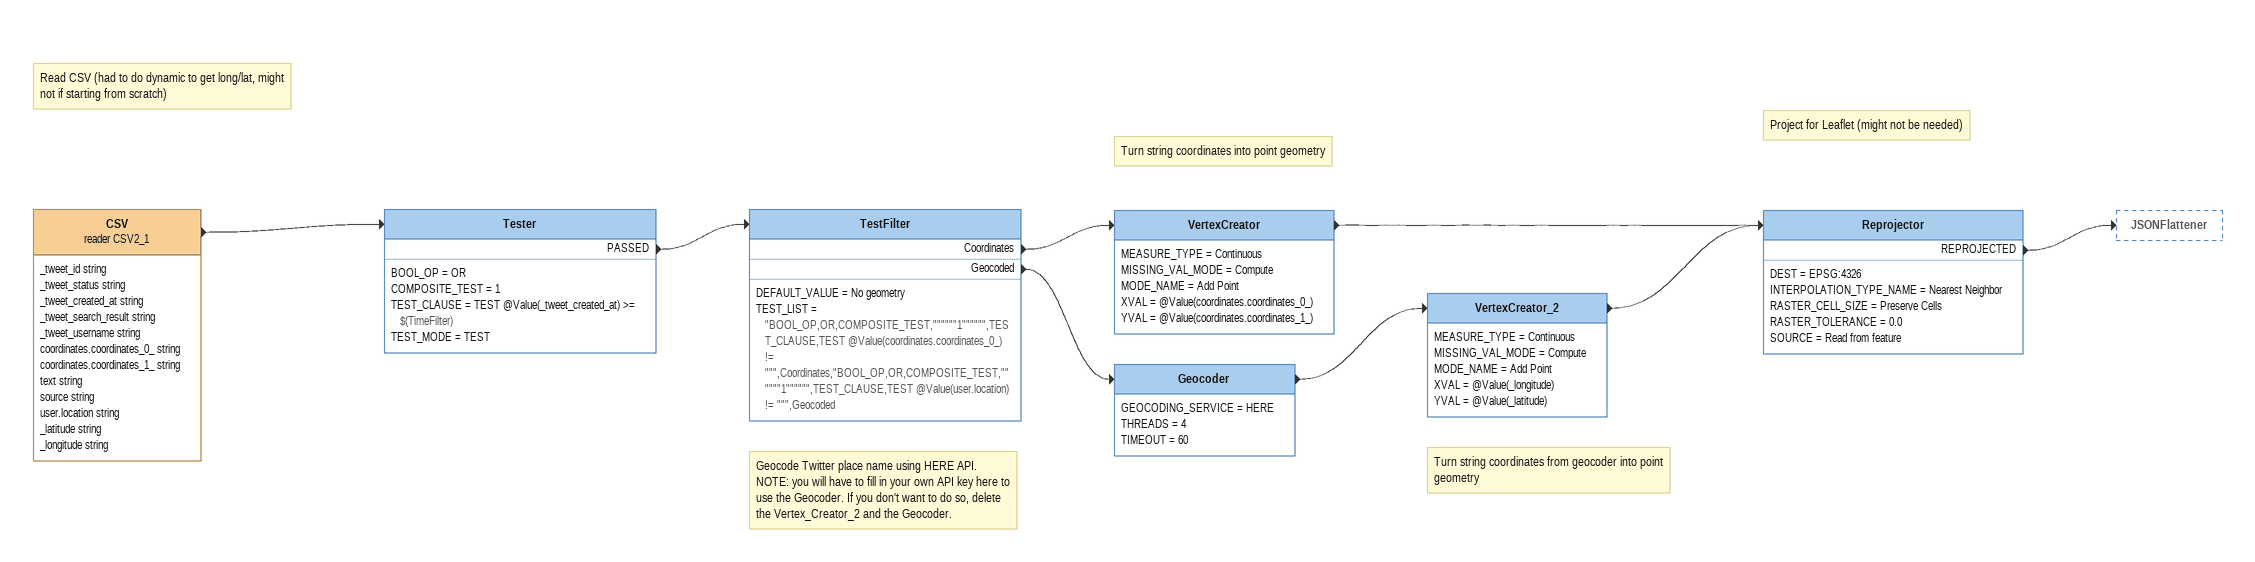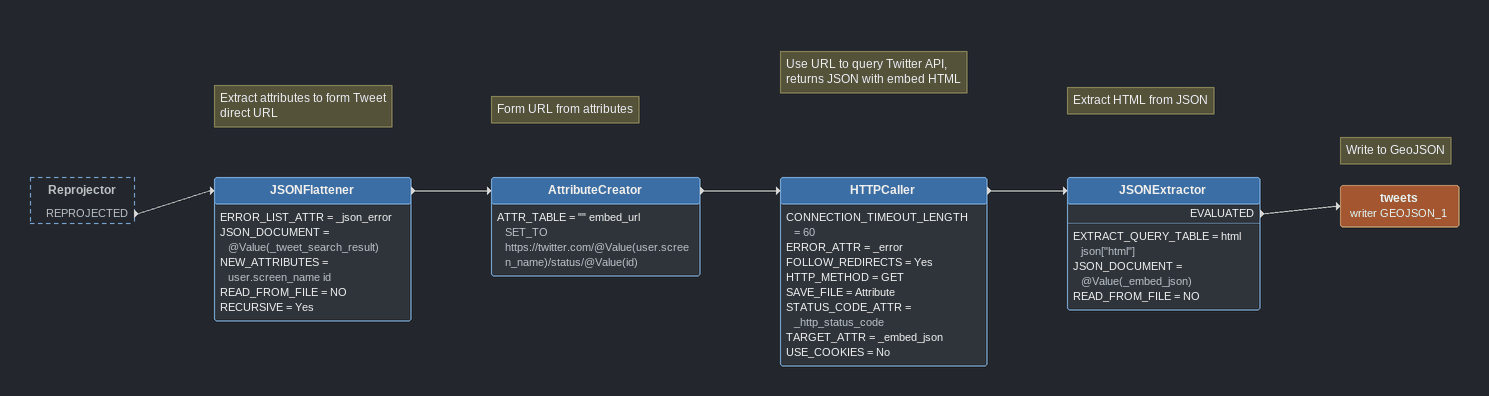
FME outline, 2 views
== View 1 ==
Note: Read CSV (had to do dynamic to get long/lat, might not if starting from scratch)
CSV (reader CSV2_1)
    attributes: _tweet_id string, _tweet_status string, _tweet_created_at string, _tweet_search_result string, _tweet_username string, coordinates.coordinates_0_ string, coordinates.coordinates_1_ string, text string, source string, user.location string, _latitude string, _longitude string
    -> Tester
Tester
    BOOL_OP = OR
    COMPOSITE_TEST = 1
    TEST_CLAUSE = TEST @Value(_tweet_created_at) >= $(TimeFilter)
    TEST_MODE = TEST
    PASSED -> TestFilter
TestFilter
    DEFAULT_VALUE = No geometry
    TEST_LIST = "BOOL_OP,OR,COMPOSITE_TEST,""""""1"""""",TEST_CLAUSE,TEST @Value(coordinates.coordinates_0_) != """,Coordinates,"BOOL_OP,OR,COMPOSITE_TEST,""""""1"""""",TEST_CLAUSE,TEST @Value(user.location) != """,Geocoded
    Coordinates -> VertexCreator
    Geocoded -> Geocoder
Note: Turn string coordinates into point geometry
VertexCreator
    MEASURE_TYPE = Continuous
    MISSING_VAL_MODE = Compute
    MODE_NAME = Add Point
    XVAL = @Value(coordinates.coordinates_0_)
    YVAL = @Value(coordinates.coordinates_1_)
    -> Reprojector
Note: Geocode Twitter place name using HERE API. / NOTE: you will have to fill in your own API key here to use the Geocoder. If you don't want to do so, delete the Vertex_Creator_2 and the Geocoder.
Geocoder
    GEOCODING_SERVICE = HERE
    THREADS = 4
    TIMEOUT = 60
    -> VertexCreator_2
Note: Turn string coordinates from geocoder into point geometry
VertexCreator_2
    MEASURE_TYPE = Continuous
    MISSING_VAL_MODE = Compute
    MODE_NAME = Add Point
    XVAL = @Value(_longitude)
    YVAL = @Value(_latitude)
    -> Reprojector
Note: Project for Leaflet (might not be needed)
Reprojector
    DEST = EPSG:4326
    INTERPOLATION_TYPE_NAME = Nearest Neighbor
    RASTER_CELL_SIZE = Preserve Cells
    RASTER_TOLERANCE = 0.0
    SOURCE = Read from feature
    REPROJECTED -> JSONFlattener

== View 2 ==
Reprojector [outside]
    REPROJECTED -> JSONFlattener
Note: Extract attributes to form Tweet direct URL
JSONFlattener
    ERROR_LIST_ATTR = _json_error
    JSON_DOCUMENT = @Value(_tweet_search_result)
    NEW_ATTRIBUTES = user.screen_name id
    READ_FROM_FILE = NO
    RECURSIVE = Yes
    -> AttributeCreator
Note: Form URL from attributes
AttributeCreator
    ATTR_TABLE = "" embed_url SET_TO https://twitter.com/@Value(user.screen_name)/status/@Value(id)
    -> HTTPCaller
Note: Use URL to query Twitter API, returns JSON with embed HTML
HTTPCaller
    CONNECTION_TIMEOUT_LENGTH = 60
    ERROR_ATTR = _error
    FOLLOW_REDIRECTS = Yes
    HTTP_METHOD = GET
    SAVE_FILE = Attribute
    STATUS_CODE_ATTR = _http_status_code
    TARGET_ATTR = _embed_json
    USE_COOKIES = No
    -> JSONExtractor
Note: Extract HTML from JSON
JSONExtractor
    EXTRACT_QUERY_TABLE = html json["html"]
    JSON_DOCUMENT = @Value(_embed_json)
    READ_FROM_FILE = NO
    EVALUATED -> tweets (writer GEOJSON_1)
Note: Write to GeoJSON
tweets (writer GEOJSON_1)
